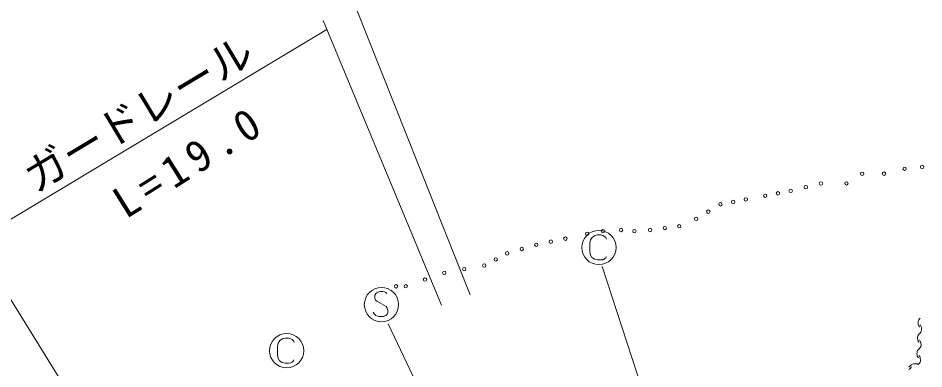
# Model space of a CAD drawing. Units: millimetres, scale not verified. Extents: x 40000 to 680000, y 20000 to 380000.
# Drawn here: x 67181 to 119774, y 286198 to 306566 of the extents above; entities that cross this region are included whole.
import ezdxf
from ezdxf.enums import TextEntityAlignment as Align

# ---------------------------------------------------------------- set-up
doc = ezdxf.new("R2010")
doc.units = ezdxf.units.MM
doc.header["$LTSCALE"] = 1000
doc.layers.add('S-BGD', color=7, linetype='Continuous', lineweight=13)
doc.styles.add('ＭＳ ゴシック', font='')
doc.styles.get('ＭＳ ゴシック').set_extended_font_data('MS Gothic')

msp = doc.modelspace()

# ---------------------------------------------------------------- linework, layer by layer
at = {"layer": 'S-BGD'}
for p, q in [((86786, 307191), (93436, 290495)), ((84892, 306419), (91771, 289900)), ((64643, 293616), (85104, 305911)), ((64354, 294080), (74045, 278480)), ((100418, 293692), (100379, 293492)), ((100379, 293492), (100380, 293002)), ((100513, 293832), (100418, 293692)), ((100673, 293943), (100513, 293832)), ((100828, 293973), (100673, 293943)), ((101023, 293973), (100828, 293973)), ((101138, 293944), (101023, 293973)), ((101233, 293889), (101138, 293944)), ((101303, 293819), (101233, 293889)), ((101343, 293724), (101303, 293819)), ((100380, 293002), (100421, 292792)), ((100421, 292792), (100496, 292667)), ((100496, 292667), (100641, 292562)), ((100641, 292562), (100821, 292523)), ((100821, 292523), (101011, 292523)), ((101011, 292523), (101156, 292539)), ((101156, 292539), (101231, 292584)), ((101231, 292584), (101301, 292649)), ((101301, 292649), (101331, 292719)), ((104857, 280658), (101093, 292147)), ((87893, 290472), (87888, 290357)), ((87888, 290357), (87893, 290282)), ((87958, 290582), (87893, 290472)), ((88068, 290657), (87958, 290582)), ((88197, 290693), (88068, 290657)), ((88352, 290693), (88197, 290693)), ((88457, 290673), (88352, 290693)), ((88533, 290639), (88457, 290673)), ((88588, 290579), (88533, 290639)), ((87893, 290282), (87934, 290182)), ((87934, 290182), (88004, 290127)), ((88004, 290127), (88549, 289814)), ((88549, 289814), (88610, 289724)), ((87875, 289382), (87805, 289497)), ((87956, 289307), (87875, 289382)), ((88051, 289262), (87956, 289307)), ((88536, 289294), (88381, 289248)), ((88605, 289384), (88536, 289294)), ((88640, 289479), (88605, 289384)), ((88610, 289724), (88650, 289599)), ((88650, 289599), (88640, 289479)), ((88151, 289248), (88051, 289262)), ((88381, 289248), (88151, 289248)), ((94457, 276684), (88669, 288813)), ((119443, 288941), (119440, 288869)), ((119440, 288869), (119451, 288788)), ((119456, 288997), (119443, 288941)), ((119451, 288788), (119462, 288738)), ((119479, 289052), (119456, 288997)), ((119462, 288738), (119491, 288679)), ((119512, 289105), (119479, 289052)), ((119554, 289146), (119512, 289105)), ((119558, 288773), (119598, 288706)), ((119520, 288249), (119478, 288208)), ((119491, 288679), (119521, 288628)), ((119555, 288281), (119520, 288249)), ((119595, 288329), (119555, 288281)), ((119624, 288389), (119595, 288329)), ((119598, 288706), (119621, 288654)), ((119621, 288654), (119636, 288590)), ((119642, 288458), (119624, 288389)), ((119636, 288590), (119645, 288525)), ((119645, 288525), (119642, 288458)), ((82286, 287699), (82247, 287499)), ((82381, 287839), (82286, 287699)), ((82540, 287949), (82381, 287839)), ((82695, 287980), (82540, 287949)), ((82890, 287980), (82695, 287980)), ((83005, 287950), (82890, 287980)), ((83101, 287896), (83005, 287950)), ((83171, 287826), (83101, 287896)), ((83211, 287731), (83171, 287826)), ((119409, 288044), (119406, 287972)), ((119406, 287972), (119417, 287891)), ((119422, 288100), (119409, 288044)), ((119417, 287891), (119428, 287841)), ((119445, 288155), (119422, 288100)), ((119428, 287841), (119457, 287782)), ((119478, 288208), (119445, 288155)), ((119457, 287782), (119487, 287731)), ((119524, 287876), (119564, 287809)), ((119564, 287809), (119587, 287757)), ((119587, 287757), (119602, 287693)), ((119602, 287693), (119611, 287628)), ((82247, 287499), (82248, 287009)), ((119388, 287203), (119375, 287147)), ((119410, 287258), (119388, 287203)), ((119444, 287311), (119410, 287258)), ((119486, 287352), (119444, 287311)), ((119521, 287384), (119486, 287352)), ((119561, 287432), (119521, 287384)), ((119590, 287492), (119561, 287432)), ((119608, 287561), (119590, 287492)), ((119611, 287628), (119608, 287561)), ((82248, 287009), (82288, 286799)), ((82288, 286799), (82363, 286674)), ((82363, 286674), (82509, 286569)), ((83099, 286591), (83168, 286656)), ((83168, 286656), (83198, 286726)), ((119375, 287147), (119372, 287076)), ((119372, 287076), (119383, 286994)), ((119383, 286994), (119394, 286944)), ((119394, 286944), (119423, 286885)), ((119423, 286885), (119453, 286834)), ((119490, 286979), (119530, 286912)), ((119530, 286912), (119553, 286860)), ((119553, 286860), (119568, 286796)), ((119574, 286664), (119556, 286595)), ((119568, 286796), (119577, 286731)), ((119577, 286731), (119574, 286664)), ((82509, 286569), (82689, 286530)), ((82689, 286530), (82879, 286530)), ((82879, 286530), (83024, 286546)), ((83024, 286546), (83099, 286591)), ((118938, 286344), (118896, 286294)), ((118960, 286199), (118900, 286158)), ((118989, 286397), (118938, 286344)), ((119007, 286242), (118960, 286199)), ((119037, 286428), (118989, 286397)), ((119062, 286310), (119007, 286242)), ((119119, 286470), (119037, 286428)), ((119195, 286494), (119119, 286470)), ((119258, 286501), (119195, 286494)), ((119325, 286499), (119258, 286501)), ((119393, 286484), (119325, 286499)), ((119452, 286455), (119393, 286484)), ((119487, 286487), (119452, 286455)), ((119527, 286535), (119487, 286487)), ((119556, 286595), (119527, 286535))]:
    msp.add_line(p, q, dxfattribs=at)
for centre, radius in [((118654, 297818), 99.5), ((119675, 297926), 99.5), ((116192, 297531), 99.5), ((117459, 297534), 99.5), ((112040, 296536), 99.5), ((112919, 296749), 99.5), ((113798, 296962), 99.5), ((115276, 296966), 99.5), ((109437, 296037), 99.5), ((110562, 296251), 99.5), ((111301, 296393), 99.5), ((107960, 295752), 99.5), ((108698, 295895), 99.5), ((107257, 295329), 99.5), ((105570, 294480), 99.5), ((106554, 294905), 99.5), ((100904, 293248), 995), ((100222, 294046), 99.5), ((101137, 294189), 99.5), ((102192, 294261), 99.5), ((102967, 294193), 99.5), ((103881, 294265), 99.5), ((104726, 294373), 99.5), ((97268, 293406), 99.5), ((98112, 293583), 99.5), ((98956, 293761), 99.5), ((95580, 292909), 99.5), ((96424, 293157), 99.5), ((94913, 292556), 99.5), ((93084, 291988), 99.5), ((94245, 292202), 99.5), ((90806, 291385), 99.5), ((91924, 291775), 99.5), ((88279, 289933), 995), ((89126, 290994), 99.5), ((89689, 290995), 99.5), ((82772, 287255), 995)]:
    msp.add_circle(centre, radius, dxfattribs=at)

# ---------------------------------------------------------------- texts
at = {"layer": 'S-BGD', "style": 'ＭＳ ゴシック'}
msp.add_text('ガードレール ', height=1833, rotation=31, dxfattribs=at).set_placement((68481, 295909), align=Align.BOTTOM_LEFT)
at = {"layer": 'S-BGD', "insert": (73447, 294844), "char_height": 1833, "attachment_point": 7, "rotation": 32.1, "style": 'ＭＳ ゴシック'}
msp.add_mtext('\\T1.32;L=19.0', dxfattribs=at)

doc.saveas('drawing.dxf')
